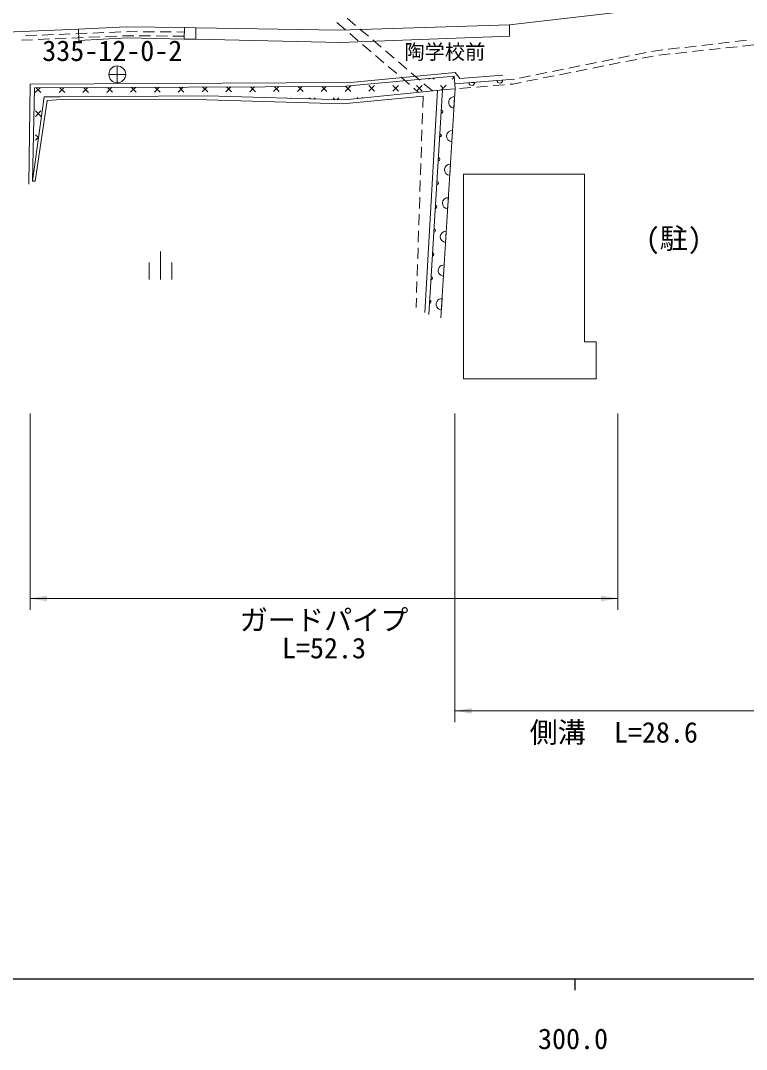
# Model space of a CAD drawing. Units: millimetres, scale not verified. Extents: x -36928797 to 680000, y 20000 to 219661428.
# Drawn here: x 318670 to 383279, y 198715 to 290315 of the extents above; entities that cross this region are included whole.
import ezdxf
from ezdxf.enums import TextEntityAlignment as Align

# ---------------------------------------------------------------- set-up
doc = ezdxf.new("R2010")
doc.units = ezdxf.units.MM
doc.header["$LTSCALE"] = 1000
for name, color, linetype, lineweight in [('M-BGD', 7, 'Continuous', 13), ('M-BMK-SRVR', 3, 'Continuous', 13), ('M-STR-HTXT', 7, 'Continuous', 13), ('M-TTL-BAND', 7, 'Continuous', 25)]:
    doc.layers.add(name, color=color, linetype=linetype, lineweight=lineweight)
doc.styles.add('ＭＳ ゴシック', font='')
doc.styles.get('ＭＳ ゴシック').set_extended_font_data('MS Gothic')

# ---------------------------------------------------------------- blocks, each defined once
blk = doc.blocks.new('荒地')
at = {"color": 7, "linetype": 'Continuous', "lineweight": 13}
for p, q in [((0, -1.25), (0, 1.25)), ((-1, 0.25), (-1, -1.25)), ((1, 0.25), (1, -1.25))]:
    blk.add_line(p, q, dxfattribs=at)
blk = doc.blocks.new('filled_arrow')
at = {"color": 0, "linetype": 'Continuous', "lineweight": -2}
blk.add_solid([(7.5, 1.25), (0, 0), (7.5, -1.25)], dxfattribs=at)
blk = doc.blocks.new('ﾌﾟﾛｯﾄﾏｰｸ-06')
at = {"color": 3, "linetype": 'Continuous', "lineweight": 13}
for p, q in [((-0.5, 0), (0.5, 0)), ((0, 0.5), (0, -0.5))]:
    blk.add_line(p, q, dxfattribs=at)
blk.add_circle((0, 0), 0.5, dxfattribs=at)

msp = doc.modelspace()

# ---------------------------------------------------------------- linework, layer by layer
at = {"layer": 'M-BGD'}
for p, q in [((383690, 292433), (362197, 289946)), ((348490, 289887), (347729, 290536)), ((323816, 289554), (316091, 289240)), ((328057, 289749), (323816, 289554)), ((323849, 288554), (323816, 289554)), ((333248, 289699), (328057, 289749)), ((333248, 289699), (333232, 288672)), ((334279, 289675), (333248, 289699)), ((334269, 288666), (334279, 289675)), ((347050, 289456), (334279, 289675)), ((346833, 290138), (347593, 289488)), ((362197, 289946), (347050, 289456)), ((349632, 288914), (348871, 289562)), ((362201, 288930), (362197, 289946)), ((319744, 288615), (318744, 288573)), ((319095, 288965), (320094, 289005)), ((321242, 288678), (320243, 288636)), ((320594, 289025), (321593, 289065)), ((322741, 288740), (321742, 288698)), ((322093, 289085), (323092, 289125)), ((324240, 288803), (323240, 288761)), ((323591, 289145), (324591, 289185)), ((328179, 288766), (323849, 288554)), ((325738, 288866), (324739, 288824)), ((325090, 289205), (326089, 289245)), ((327237, 288928), (326238, 288886)), ((326589, 289265), (327588, 289304)), ((328218, 288969), (327737, 288949)), ((328088, 289324), (328271, 289332)), ((333232, 288672), (328179, 288766)), ((328736, 288964), (328218, 288969)), ((328271, 289332), (329088, 289326)), ((330236, 288949), (329236, 288959)), ((329588, 289322), (330588, 289314)), ((331736, 288933), (330736, 288944)), ((331088, 289311), (332088, 289303)), ((333236, 288918), (332236, 288928)), ((332588, 289299), (333242, 289295)), ((333232, 288672), (334269, 288666)), ((334260, 288646), (347127, 288366)), ((347127, 288366), (362201, 288930)), ((347973, 289164), (348733, 288514)), ((350773, 287941), (350012, 288589)), ((383275, 288558), (382282, 288444)), ((349113, 288189), (349873, 287539)), ((375201, 287633), (374835, 287559)), ((375824, 287704), (375201, 287633)), ((377314, 287875), (376321, 287761)), ((378804, 288045), (377811, 287932)), ((378467, 287559), (379461, 287666)), ((380295, 288216), (379301, 288102)), ((379958, 287720), (380952, 287828)), ((381785, 288387), (380791, 288273)), ((381449, 287882), (382444, 287989)), ((382941, 288043), (383935, 288151)), ((350253, 287214), (351013, 286564)), ((351915, 286968), (351154, 287616)), ((371404, 286869), (370424, 286672)), ((372875, 287165), (371894, 286968)), ((372539, 286668), (373520, 286863)), ((374345, 287460), (373365, 287263)), ((374010, 286961), (374991, 287156)), ((375484, 287236), (376478, 287343)), ((376975, 287397), (377970, 287505)), ((351393, 286239), (352153, 285589)), ((353056, 285994), (352295, 286643)), ((366992, 285982), (366012, 285785)), ((368463, 286278), (367483, 286080)), ((368126, 285790), (369106, 285985)), ((369934, 286573), (368953, 286376)), ((369597, 286082), (370578, 286278)), ((371068, 286375), (372049, 286571)), ((357272, 285364), (347307, 284450)), ((348035, 284808), (357362, 285706)), ((352533, 285264), (353293, 284614)), ((354198, 285021), (353437, 285670)), ((355030, 285158), (354977, 285104)), ((355477, 285106), (355391, 285191)), ((357277, 285294), (357098, 285113)), ((357352, 284254), (357272, 285364)), ((362649, 285109), (357322, 284670)), ((357362, 285706), (357771, 285144)), ((357771, 285144), (361611, 285441)), ((361573, 285020), (361075, 284979)), ((364051, 285390), (363071, 285193)), ((363712, 284911), (364693, 285106)), ((365522, 285686), (364541, 285489)), ((365183, 285204), (366164, 285399)), ((366655, 285497), (367635, 285692)), ((319404, 275748), (319535, 284660)), ((319535, 284660), (348035, 284808)), ((319918, 284320), (319717, 276004)), ((347307, 284450), (319918, 284320)), ((320399, 284322), (319980, 283899)), ((320480, 283901), (320057, 284321)), ((322522, 284333), (322101, 283908)), ((322601, 283910), (322177, 284331)), ((324644, 284343), (324222, 283917)), ((324722, 283919), (324297, 284341)), ((326767, 284353), (326344, 283926)), ((326844, 283928), (326417, 284351)), ((328890, 284363), (328465, 283934)), ((328965, 283936), (328537, 284361)), ((331012, 284373), (330586, 283943)), ((331086, 283945), (330657, 284371)), ((333135, 284383), (332707, 283952)), ((333207, 283954), (332777, 284381)), ((335258, 284393), (334829, 283961)), ((335329, 283963), (334897, 284391)), ((337380, 284403), (336950, 283969)), ((337450, 283971), (337017, 284401)), ((339503, 284413), (339071, 283978)), ((339571, 283980), (339137, 284411)), ((341625, 284423), (341193, 283987)), ((341693, 283989), (341257, 284421)), ((343748, 284433), (343314, 283996)), ((343814, 283998), (343377, 284432)), ((345871, 284443), (345435, 284004)), ((345935, 284006), (345497, 284442)), ((347488, 283247), (356258, 284142)), ((348054, 284515), (347557, 284013)), ((348057, 284015), (347592, 284476)), ((350178, 284024), (349676, 284522)), ((350176, 284524), (349678, 284022)), ((352299, 284033), (351797, 284531)), ((352297, 284533), (351799, 284031)), ((353673, 284289), (354103, 283922)), ((354420, 284041), (353918, 284539)), ((354418, 284541), (353920, 284039)), ((355339, 284048), (354578, 284697)), ((354662, 264339), (355767, 284092)), ((356225, 284139), (355021, 264147)), ((356295, 284295), (356040, 284548)), ((356081, 263843), (357352, 284254)), ((356315, 284324), (356121, 284128)), ((356258, 284142), (357255, 284226)), ((356540, 284550), (356346, 284355)), ((357753, 284268), (358750, 284352)), ((359082, 284815), (358583, 284774)), ((359248, 284394), (360244, 284478)), ((360743, 284520), (361739, 284603)), ((362237, 284645), (362481, 284666)), ((362481, 284666), (363222, 284814)), ((319717, 276004), (320765, 283524)), ((319978, 276009), (321045, 283205)), ((320765, 283524), (322214, 283533)), ((322280, 283292), (321045, 283205)), ((322214, 283533), (335298, 283615)), ((322280, 283292), (335256, 283273)), ((335256, 283273), (347366, 282900)), ((335298, 283615), (347488, 283247)), ((342282, 283404), (342256, 283431)), ((342756, 283433), (342714, 283391)), ((344479, 283338), (344377, 283439)), ((344877, 283441), (344766, 283329)), ((346676, 283272), (346498, 283448)), ((346998, 283450), (346817, 283267)), ((354500, 283583), (347366, 282900)), ((348706, 283371), (348620, 283457)), ((349120, 283459), (349069, 283408)), ((354500, 283583), (354467, 282583)), ((357307, 283530), (357244, 282532)), ((320488, 281780), (319986, 282278)), ((320486, 282280), (319988, 281778)), ((356118, 282355), (356100, 282056)), ((354450, 282084), (354417, 281084)), ((354400, 280584), (354367, 279585)), ((357120, 280536), (357058, 279538)), ((320259, 279895), (319995, 280157)), ((320263, 279925), (319997, 279657)), ((355990, 280238), (355972, 279939)), ((354351, 279085), (354317, 278086)), ((354301, 277586), (354268, 276587)), ((355863, 278120), (355845, 277821)), ((356934, 277542), (356872, 276544)), ((368865, 276640), (358087, 276640)), ((358087, 258405), (358087, 276640)), ((368865, 276640), (368865, 261724)), ((319978, 276009), (319717, 276004)), ((354251, 276087), (354218, 275087)), ((355735, 276002), (355717, 275704)), ((354201, 274588), (354168, 273588)), ((356747, 274547), (356685, 273549)), ((354152, 273088), (354119, 272089)), ((355607, 273884), (355590, 273587)), ((354102, 271589), (354069, 270590)), ((355480, 271766), (355462, 271471)), ((356561, 271553), (356499, 270555)), ((354052, 270090), (354019, 269091)), ((355352, 269647), (355335, 269354)), ((354003, 268591), (353969, 267592)), ((356375, 268559), (356312, 267561)), ((355225, 267529), (355207, 267237)), ((353953, 267092), (353920, 266092)), ((353903, 265593), (353876, 264765)), ((355097, 265410), (355080, 265121)), ((356188, 265565), (356126, 264567)), ((368865, 261724), (369899, 261724)), ((369899, 261724), (369899, 258405)), ((369899, 258405), (358087, 258405))]:
    msp.add_line(p, q, dxfattribs=at)
for centre, radius, start, end in [((361324, 284999), 250, 184.70566, 4.70566), ((358832, 284794), 250, 184.70566, 4.70566), ((357275, 283031), 500, 86.43732, 266.43814), ((356105, 282206), 150, 268.06719, 85.03977), ((357089, 280037), 500, 86.43773, 266.43773), ((355973, 280089), 150, 269.7056, 83.40137), ((355841, 277971), 150, 271.34659, 81.76037), ((356903, 277043), 500, 86.43773, 266.43773), ((355709, 275854), 150, 272.99153, 80.11543), ((356716, 274048), 500, 86.43773, 266.43773), ((355577, 273737), 150, 274.64183, 78.46513), ((355446, 271620), 150, 276.29891, 76.80806), ((356530, 271054), 500, 86.43773, 266.43773), ((355314, 269502), 150, 277.96426, 75.1427), ((356343, 268060), 500, 86.43732, 266.43814), ((355182, 267385), 150, 279.63944, 73.46752), ((355050, 265268), 150, 281.3261, 71.78087), ((356157, 265066), 500, 86.43732, 266.43814)]:
    msp.add_arc(centre, radius, start, end, dxfattribs=at)
at = {"layer": 'M-STR-HTXT'}
for p, q in [((319535, 255320), (319535, 237864)), ((357322, 255320), (357322, 227864)), ((371835, 255320), (371835, 237864)), ((371835, 238864), (319535, 238864)), ((385641, 228864), (357322, 228864))]:
    msp.add_line(p, q, dxfattribs=at)
at = {"layer": 'M-TTL-BAND'}
for p, q in [((40000, 205000), (579000, 205000)), ((368000, 205000), (368000, 204000))]:
    msp.add_line(p, q, dxfattribs=at)

# ---------------------------------------------------------------- block references
at = {"layer": 'M-BGD', "xscale": 1000, "yscale": 1000, "rotation": 1e-05}
msp.add_blockref('荒地', (331128, 268518), dxfattribs=at)
at = {"layer": 'M-BMK-SRVR', "xscale": 1500, "yscale": 1500}
msp.add_blockref('ﾌﾟﾛｯﾄﾏｰｸ-06', (327275, 285527), dxfattribs=at)
at = {"layer": 'M-STR-HTXT', "xscale": 200, "yscale": 200}
for p in [(319535, 238864), (357322, 228864)]:
    msp.add_blockref('filled_arrow', p, dxfattribs=at)
at = {"layer": 'M-STR-HTXT', "xscale": 200, "yscale": 200, "rotation": 180}
msp.add_blockref('filled_arrow', (371835, 238864), dxfattribs=at)

# ---------------------------------------------------------------- texts
at = {"layer": 'M-BGD', "style": 'ＭＳ ゴシック'}
msp.add_text('陶学校前', height=1320, dxfattribs=at).set_placement((356430, 288192), align=Align.TOP_CENTER)
msp.add_text('(駐)', height=1833, dxfattribs=at).set_placement((374315, 271833), align=Align.TOP_LEFT)
at = {"layer": 'M-BMK-SRVR', "style": 'ＭＳ ゴシック'}
msp.add_text('335-12-0-2', height=1833, dxfattribs=at).set_placement((320597, 288547), align=Align.TOP_LEFT)
at = {"layer": 'M-STR-HTXT', "style": 'ＭＳ ゴシック'}
for s, p in [('ガードパイプ', (338185, 237864)), ('L=52.3', (341935, 235364)), ('側溝\u3000L=28.6', (363981, 227864))]:
    msp.add_text(s, height=1833, dxfattribs=at).set_placement(p, align=Align.TOP_LEFT)
at = {"layer": 'M-TTL-BAND', "style": 'ＭＳ ゴシック'}
msp.add_text('300.0', height=1833, dxfattribs=at).set_placement((367844, 198195), align=Align.BOTTOM_CENTER)

doc.saveas('drawing.dxf')
